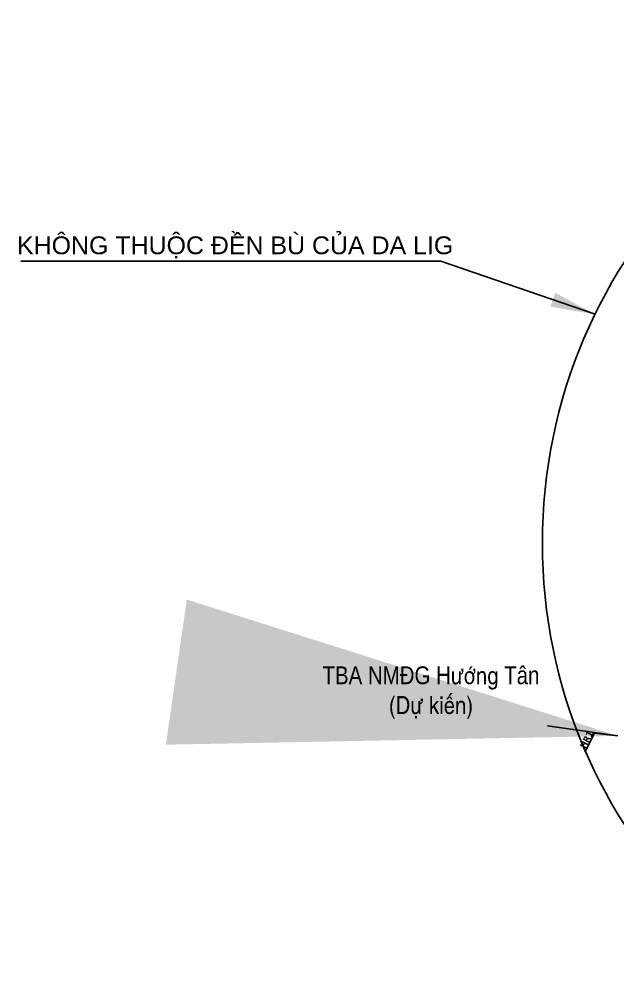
# Model space of a CAD drawing. Header units: metres. Extents: x 0 to 547597, y 0 to 1844684.
# Drawn here: x 543235.3 to 543369.6, y 1844463.9 to 1844677.6 of the extents above; entities that cross this region are included whole.
import ezdxf
from ezdxf.enums import TextEntityAlignment as Align

# ---------------------------------------------------------------- set-up
doc = ezdxf.new("R2010")
doc.units = ezdxf.units.M
doc.linetypes.add('CONTINOUS', pattern=[0])
for name, color, linetype in [('5_Thep', 4, 'Continuous'), ('DESC', 3, 'Continuous'), ('DZ 220kV PA1', 7, 'Continuous'), ('VIEN', 6, 'Continuous')]:
    doc.layers.add(name, color=color, linetype=linetype)
doc.layers.add('Ghi chu', color=30, linetype='Continuous', lineweight=13)
doc.styles.add('GHI CHU', font='VHELVCN.TTF', dxfattribs={"height": 10})
doc.styles.add('S6', font='ARIAL.TTF')
doc.styles.get("Standard").update_dxf_attribs({"font": 'simplex.shx'})
doc.dimstyles.new('ISO-25', dxfattribs={"dimtxt": 2.5, "dimasz": 2.5, "dimexe": 1.25, "dimexo": 0.625, "dimtad": 1, "dimtxsty": 'Standard', "dimcen": 2.5, "dimadec": 0, "dimazin": 2, "dimtfac": 0, "dimtdec": 0, "dimtofl": 0, "dimtmove": 0, "dimatfit": 0, "dimfxl": 0, "dimtzin": 0, "dimarcsym": 0})
doc.dimstyles.get("Standard").update_dxf_attribs({"dimtxt": 0.18, "dimasz": 0.18, "dimexe": 0.18, "dimexo": 0.0625, "dimgap": 0.09, "dimtad": 0, "dimtih": 1, "dimtoh": 1, "dimdec": 4, "dimzin": 0, "dimdsep": 46, "dimtxsty": 'Standard', "dimcen": 0.09, "dimadec": 0, "dimazin": 0, "dimtfac": 1, "dimtdec": 4, "dimtofl": 0, "dimtmove": 0, "dimatfit": 3, "dimfxl": 0, "dimtolj": 1, "dimtzin": 0, "dimarcsym": 0})

# ---------------------------------------------------------------- blocks, each defined once
blk = doc.blocks.new('mb moiTQK')
at = {"color": 1, "linetype": 'CONTINOUS'}
blk.add_lwpolyline([(0, -130), (1.81, -135), (6.65, -135)], dxfattribs=at)
at = {"layer": 'VIEN', "color": 14, "insert": (3.91, -135.94), "char_height": 1.5, "width": 5.3385, "attachment_point": 5, "rotation": 180}
blk.add_mtext('\\A1;{\\fTahoma|b1|i0|c0|p34;\\C1;HR1}', dxfattribs=at)
blk = doc.blocks.new('ACAD-DinhViTuyenDz220kV')
at = {"layer": '5_Thep', "rotation": 243.2403583287449}
blk.add_blockref('mb moiTQK', (543485.661, 1844458.313), dxfattribs=at)
at = {"layer": 'DESC', "style": 'S6'}
blk.add_text('KHÔNG THUỘC ĐỀN BÙ CỦA DA LIG', height=4, dxfattribs=at).set_placement((543283.766, 1844628.874), align=Align.TOP_CENTER)
blk.add_leader([(543364.433, 1844611.395), (543329.849, 1844623.339), (543235.723, 1844623.339)], dimstyle='ISO-25', override={"dimasz": 10, "dimgap": 0.625, "dimtad": 0, "dimazin": 0, "dimtfac": 1, "dimtdec": 2, "dimtofl": 1, "dimatfit": 3, "dimtzin": 8})
blk.add_wipeout([(543301.566, 1844519.131), (543353.753, 1844519.131), (543353.753, 1844533.835), (543301.566, 1844533.835)]).dxf.layer = 'DZ 220kV PA1'
blk.add_circle((543470.188, 1844560.07), 117.551)
at = {"layer": 'DZ 220kV PA1', "color": 5, "insert": (543327.659, 1844532.435), "char_height": 4, "width": 94.06082, "attachment_point": 2, "style": 'GHI CHU'}
blk.add_mtext('TBA NMÑG Höôùng Taân\\P(Döï kieán)', dxfattribs=at)
at = {"layer": 'Ghi chu', "color": 7, "lineweight": 18}
blk.add_leader([(543369.556, 1844516.849, -1.667), (543353.753, 1844519.131, -1.667)], dimstyle='Standard', override={"dimasz": 100}, dxfattribs=at)

msp = doc.modelspace()

# ---------------------------------------------------------------- block references
msp.add_blockref('ACAD-DinhViTuyenDz220kV', (0, 0))

doc.saveas('drawing.dxf')
